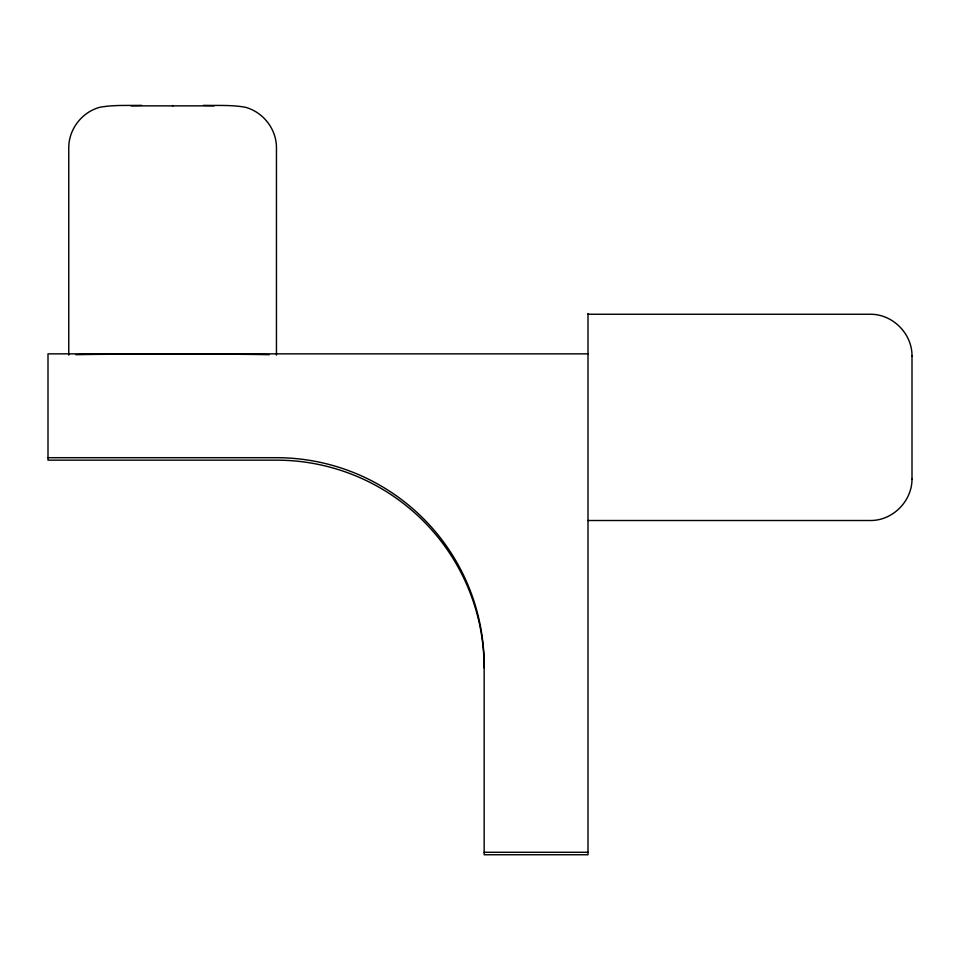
<?xml version="1.0" encoding="UTF-8"?>
<svg xmlns="http://www.w3.org/2000/svg" width="960" height="960" viewBox="0 0 960 960"><rect width="100%" height="100%" fill="white"/><g stroke="black" fill="none" stroke-linecap="round" stroke-linejoin="round"><path stroke-width="1.44" d="M588 520.512L870.456 520.512C892.8 520.656 912.252 501.012 912 478.692M141.516 105.336C127.608 105.696 113.58 104.724 99.828 107.28C82.056 112.092 68.88 128.952 68.772 147.408L68.772 355.08M131.076 105.864L214.152 105.864M588 314.256L870.456 314.256C892.8 314.124 912.252 333.756 912 356.076M588 353.856L48 353.856L48 460.152L276.456 460.152A207.696 207.684 0 0 1 484.152 667.836M48 457.692L276.456 457.692A207.696 207.684 0 0 1 484.152 665.376L484.152 854.748L588 854.748L588 313.548M484.152 852.288L588 852.288M203.46 105.336C217.452 105.708 231.564 104.712 245.412 107.28C263.172 112.092 276.348 128.952 276.456 147.396L276.456 355.08M912 355.872L912 478.908M172.62 105.456L172.62 106.272M75.852 354.708A103.848 1.02 0 0 1 172.368 354.06A103.848 1.02 0 0 1 269.196 354.708"/></g></svg>
